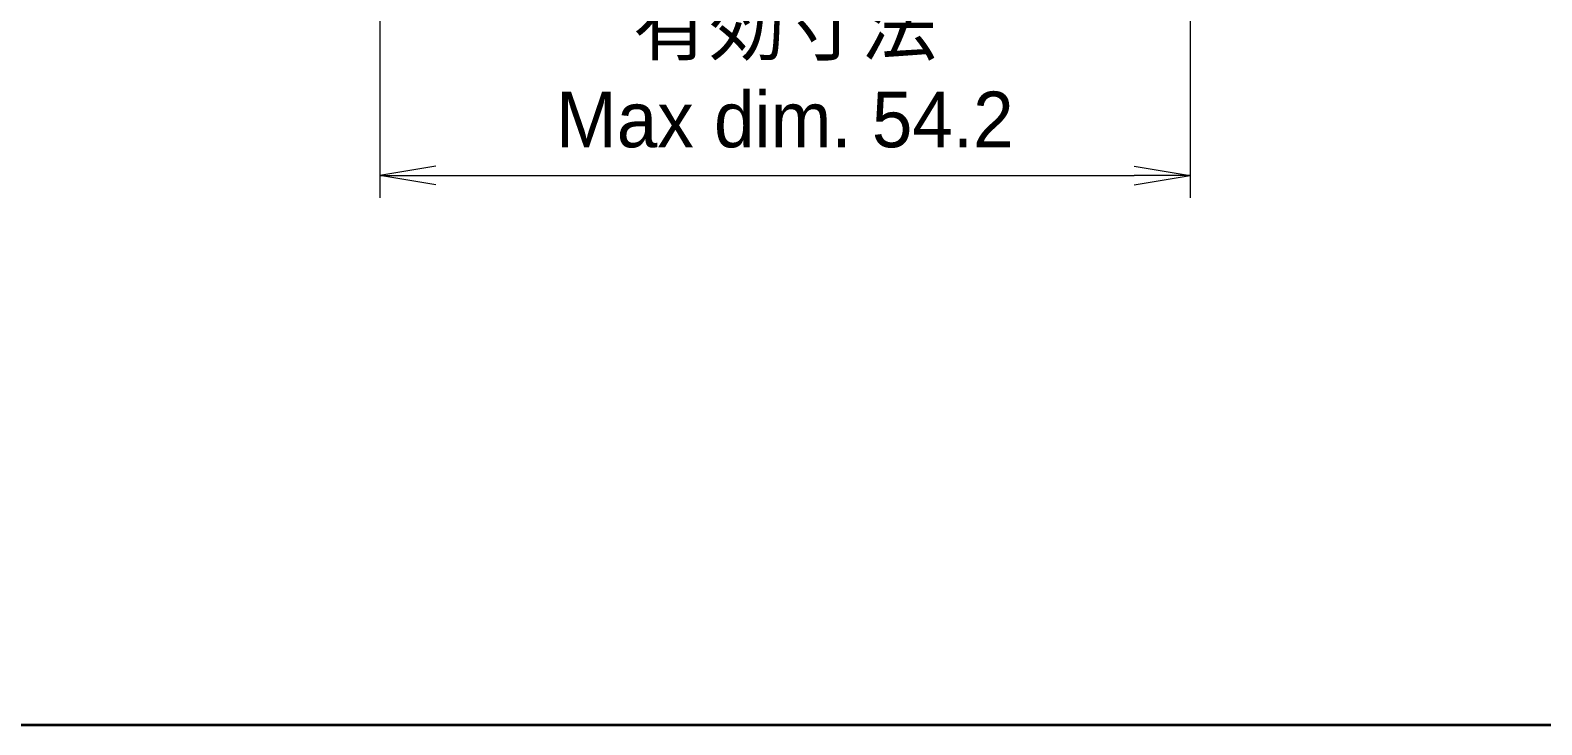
# Model space of a CAD drawing. Header units: millimetres. Extents: x 204 to 2721, y 201 to 622.
# Drawn here: x 714 to 815.2, y 200.7 to 247.2 of the extents above; entities that cross this region are included whole.
import ezdxf

# ---------------------------------------------------------------- set-up
doc = ezdxf.new("R2010")
doc.units = ezdxf.units.MM
doc.header["$LTSCALE"] = 1.5
doc.layers.get('Defpoints').update_dxf_attribs({"lineweight": 25})
doc.layers.add('Border (ISO)', color=7, linetype='Continuous', lineweight=35)
doc.layers.add('Dimension (ISO)', color=7, linetype='Continuous', lineweight=18)
doc.styles.add('Note Text (TK)', font='MS PGothic.ttf')
doc.dimstyles.new('Default - Method 1b (TK)', dxfattribs={"dimscale": 1.5, "dimtxt": 2.5, "dimasz": 2.5, "dimexe": 1, "dimexo": 1.499999999999999, "dimgap": 1, "dimtad": 1, "dimtoh": 1, "dimdsep": 46, "dimtxsty": 'Note Text (TK)', "dimblk": 'OPEN', "dimcen": 0.09, "dimdle": 5, "dimclrd": 100, "dimclre": 100, "dimclrt": 7, "dimadec": 1, "dimazin": 1, "dimtfac": 1, "dimtmove": 0, "dimatfit": 3, "dimldrblk": 'OPEN', "dimfxl": 1, "dimtolj": 1, "dimlwd": -1, "dimlwe": -1, "dimarcsym": 0})

# ---------------------------------------------------------------- blocks, each defined once
blk = doc.blocks.new('図面枠 tk図枠')
at = {"layer": 'Border (ISO)'}
blk.add_line((14.50000000000001, 8.000000000000007), (405.4999999999999, 8.000000000000007), dxfattribs=at)
blk = doc.blocks.new('_Open')
at = {"color": 0, "linetype": 'ByBlock', "lineweight": -2}
for p, q in [((-1, 0.1666666666666666), (0, 0)), ((-1, -0.1666666666666666), (0, 0)), ((0, 0), (-1, 0))]:
    blk.add_line(p, q, dxfattribs=at)
blk = doc.blocks.new('*D12')
at = {"layer": 'Defpoints', "color": 0}
for p in [(737.3850518564245, 266.00730492181), (791.6692418663235, 266.00730492181), (791.6692418663235, 237.50730492181)]:
    blk.add_point(p, dxfattribs=at)
at = {"layer": 'Dimension (ISO)', "color": 100}
for p, q in [((737.3850518564245, 263.75730492181), (737.3850518564245, 236.00730492181)), ((791.6692418663235, 263.75730492181), (791.6692418663235, 236.00730492181)), ((741.1350518564245, 237.50730492181), (787.9192418663237, 237.50730492181))]:
    blk.add_line(p, q, dxfattribs=at)
at = {"layer": 'Dimension (ISO)', "color": 100, "xscale": 3.75, "yscale": 3.75, "zscale": 3.75, "rotation": 180}
blk.add_blockref('_Open', (737.3850518564245, 237.50730492181), dxfattribs=at)
at = {"layer": 'Dimension (ISO)', "color": 100, "xscale": 3.75, "yscale": 3.75, "zscale": 3.75}
blk.add_blockref('_Open', (791.6692418663235, 237.50730492181), dxfattribs=at)
at = {"layer": 'Dimension (ISO)', "color": 7, "insert": (764.5271468613741, 244.3349195051433), "char_height": 3.75, "attachment_point": 5, "style": 'Note Text (TK)'}
blk.add_mtext('\\A1;\\fMS PGothic|b0|i0;{\\H3.7310;有効寸法\\P}\\fMS PGothic|b0|i0;{\\H3.7310;Max dim. 54.2}', dxfattribs=at)

msp = doc.modelspace()

# ---------------------------------------------------------------- block references
at = {"xscale": 1.5, "yscale": 1.5, "zscale": 1.5}
msp.add_blockref('図面枠 tk図枠', (583.497624212755, 188.6977135415282), dxfattribs=at)

# ---------------------------------------------------------------- dimensions: what is measured, and where the dimension line sits
at = {"layer": 'Dimension (ISO)', "color": 100}
dim = msp.add_linear_dim(base=(791.6692418663235, 237.50730492181), p1=(737.3850518564245, 266.00730492181), p2=(791.6692418663235, 266.00730492181), angle=180, text='\\fMS PGothic|b0|i0;{\\H3.7310;有効寸法\\P}\\fMS PGothic|b0|i0;{\\H3.7310;Max dim. <>}', dimstyle='Default - Method 1b (TK)', override={"dimgap": 1, "dimtoh": 0, "dimdec": 1, "dimlfac": 0.9984490878488971, "dimtol": 0, "dimlim": 0, "dimtp": 0, "dimtm": 0, "dimtdec": 1, "dimtofl": 0, "dimatfit": 1}, dxfattribs=at)
dim.commit()
dim.dimension.update_dxf_attribs({"geometry": '*D12', "text_midpoint": (764.5271468613741, 237.50730492181), "dimtype": 160})

doc.saveas('drawing.dxf')
